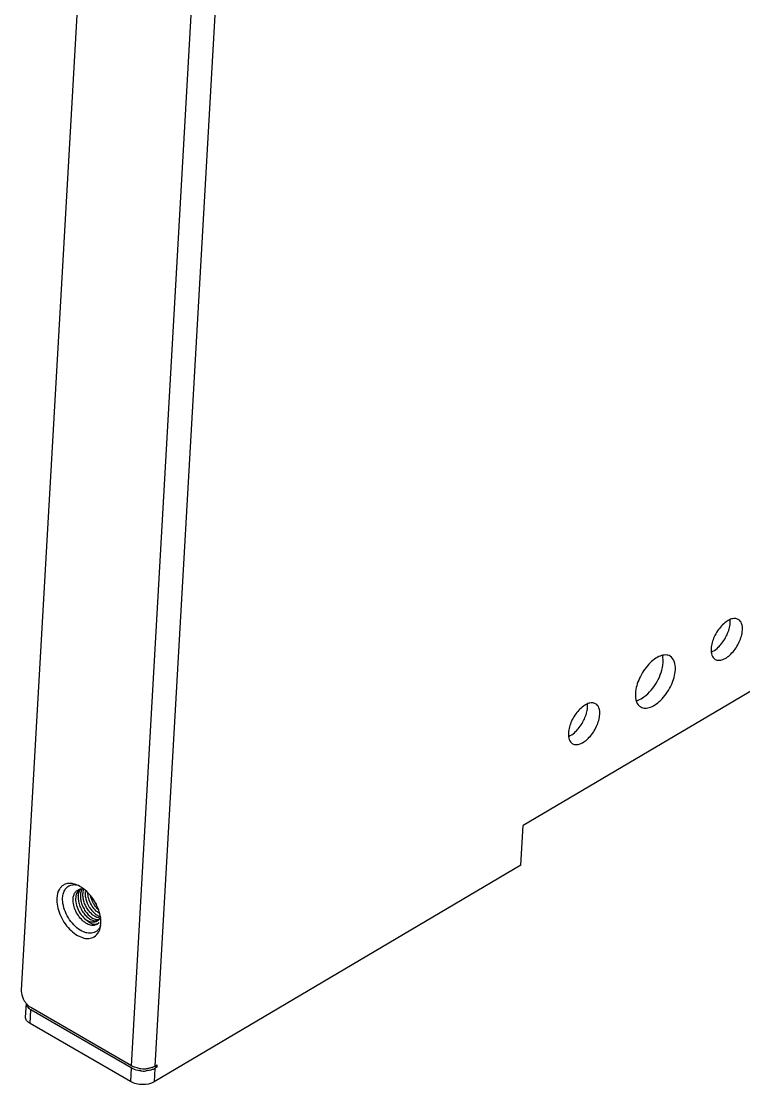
# Model space of a CAD drawing. Extents: x -425 to 6552, y -3049 to 3105.
# Drawn here: x 2125.63 to 2156.6, y -2194.9 to -2149.29 of the extents above; entities that cross this region are included whole.
import ezdxf

# ---------------------------------------------------------------- set-up
doc = ezdxf.new("R2010")
doc.units = 0
doc.layers.get('0').update_dxf_attribs({"linetype": 'CONTINUOUS'})
doc.layers.add('PANEL_LT-SPIDXF_CONTINUOUS', color=7, linetype='CONTINUOUS')
doc.layers.add('PEMNUT-6M3_DXF_CONTINUOUS_', color=7, linetype='CONTINUOUS')

msp = doc.modelspace()

# ---------------------------------------------------------------- linework, layer by layer
at = {"color": 4, "linetype": 'CONTINUOUS'}
msp.add_line((2128.165, -2186.505), (2128.166, -2186.505), dxfattribs=at)
msp.add_line((2128.165, -2186.505), (2128.166, -2186.505), dxfattribs=at)
for centre, radius, start, end in [((2128.232, -2186.877), 0.378, 95.7173, 99.992), ((2129.852, -2186.409), 1.261, 203.5371, 217.5349), ((2128.731, -2187.632), 0.298, 300.6334, 310.4252), ((2127.487, -2187.951), 1.559, 7.0032, 11.4324)]:
    msp.add_arc(centre, radius, start, end, dxfattribs=at)
for points, knots in [([(2127.406, -2186.878), (2127.41, -2186.81), (2127.43, -2186.682), (2127.484, -2186.564), (2127.519, -2186.514)], [0, 0, 0, 0, 0.528998, 1, 1, 1, 1]), ([(2127.519, -2186.514), (2127.525, -2186.505), (2127.55, -2186.472), (2127.579, -2186.441), (2127.603, -2186.421)], [0, 0, 0, 0, 0.255293, 1, 1, 1, 1]), ([(2127.635, -2186.396), (2127.661, -2186.379), (2127.716, -2186.349), (2127.841, -2186.313), (2127.942, -2186.315), (2128.008, -2186.327)], [0, 0, 0, 0, 0.238006, 0.480539, 1, 1, 1, 1]), ([(2127.858, -2186.885), (2127.864, -2186.837), (2127.885, -2186.745), (2127.95, -2186.626), (2128.046, -2186.541), (2128.125, -2186.512), (2128.165, -2186.505)], [0, 0, 0, 0, 0.279252, 0.530954, 0.76551, 1, 1, 1, 1]), ([(2128.153, -2186.507), (2128.127, -2186.524), (2128.078, -2186.566), (2128.022, -2186.648), (2127.983, -2186.746), (2127.97, -2186.818), (2127.966, -2186.856)], [0, 0, 0, 0, 0.228358, 0.46718, 0.723257, 1, 1, 1, 1]), ([(2128.076, -2186.791), (2128.081, -2186.735), (2128.105, -2186.631), (2128.16, -2186.538), (2128.194, -2186.501)], [0, 0, 0, 0, 0.528249, 1, 1, 1, 1]), ([(2128.247, -2186.499), (2128.236, -2186.515), (2128.196, -2186.589), (2128.176, -2186.672), (2128.17, -2186.735)], [0, 0, 0, 0, 0.234464, 1, 1, 1, 1]), ([(2128.194, -2186.501), (2128.204, -2186.5), (2128.244, -2186.497), (2128.284, -2186.501), (2128.315, -2186.506)], [0, 0, 0, 0, 0.241836, 1, 1, 1, 1]), ([(2128.279, -2186.67), (2128.281, -2186.656), (2128.288, -2186.601), (2128.303, -2186.547), (2128.318, -2186.509)], [0, 0, 0, 0, 0.261062, 1, 1, 1, 1]), ([(2129.015, -2187.642), (2128.994, -2187.537), (2128.867, -2187.121), (2128.606, -2186.744), (2128.353, -2186.536)], [0, 0, 0, 0, 0.246853, 1, 1, 1, 1]), ([(2128.987, -2188.172), (2128.966, -2188.208), (2128.917, -2188.274), (2128.819, -2188.35), (2128.704, -2188.396), (2128.576, -2188.41), (2128.44, -2188.393), (2128.244, -2188.328), (2128.001, -2188.172), (2127.749, -2187.905), (2127.55, -2187.58), (2127.426, -2187.232), (2127.4, -2186.991), (2127.406, -2186.878)], [0, 0, 0, 0, 0.048504, 0.09498, 0.141557, 0.190341, 0.242942, 0.300263, 0.429057, 0.573024, 0.723097, 0.868584, 1, 1, 1, 1]), ([(2128.964, -2187.948), (2128.946, -2187.97), (2128.905, -2188.009), (2128.829, -2188.049), (2128.743, -2188.068), (2128.65, -2188.066), (2128.551, -2188.042), (2128.412, -2187.981), (2128.242, -2187.854), (2128.069, -2187.648), (2127.935, -2187.403), (2127.857, -2187.144), (2127.848, -2186.967), (2127.858, -2186.885)], [0, 0, 0, 0, 0.045116, 0.089542, 0.13531, 0.184215, 0.237472, 0.295659, 0.426127, 0.571198, 0.721935, 0.867927, 1, 1, 1, 1]), ([(2127.966, -2186.856), (2127.956, -2186.948), (2127.973, -2187.145), (2128.074, -2187.425), (2128.236, -2187.673), (2128.38, -2187.805), (2128.457, -2187.854)], [0, 0, 0, 0, 0.23973, 0.502068, 0.763686, 1, 1, 1, 1]), ([(2128.076, -2186.791), (2128.069, -2186.856), (2128.073, -2186.996), (2128.124, -2187.203), (2128.213, -2187.405), (2128.334, -2187.585), (2128.477, -2187.732), (2128.609, -2187.82), (2128.715, -2187.861), (2128.789, -2187.876), (2128.859, -2187.876), (2128.904, -2187.866), (2128.924, -2187.859)], [0, 0, 0, 0, 0.128999, 0.269055, 0.414275, 0.557448, 0.691425, 0.8105, 0.863623, 0.912463, 0.957577, 1, 1, 1, 1]), ([(2128.17, -2186.735), (2128.163, -2186.797), (2128.166, -2186.929), (2128.211, -2187.125), (2128.291, -2187.318), (2128.401, -2187.494), (2128.533, -2187.642), (2128.676, -2187.751), (2128.822, -2187.815), (2128.921, -2187.823), (2128.965, -2187.816)], [0, 0, 0, 0, 0.126472, 0.263491, 0.40598, 0.547646, 0.682085, 0.803821, 0.909589, 1, 1, 1, 1]), ([(2129.005, -2187.754), (2128.96, -2187.751), (2128.864, -2187.725), (2128.728, -2187.647), (2128.598, -2187.531), (2128.48, -2187.384), (2128.383, -2187.215), (2128.313, -2187.033), (2128.275, -2186.85), (2128.273, -2186.728), (2128.279, -2186.67)], [0, 0, 0, 0, 0.095697, 0.206257, 0.330542, 0.464916, 0.604354, 0.743339, 0.876611, 1, 1, 1, 1]), ([(2128.374, -2186.614), (2128.368, -2186.668), (2128.369, -2186.78), (2128.411, -2187.009), (2128.508, -2187.231), (2128.647, -2187.424), (2128.764, -2187.544), (2128.889, -2187.634), (2128.978, -2187.673), (2129.022, -2187.685)], [0, 0, 0, 0, 0.120576, 0.250362, 0.522398, 0.656413, 0.782858, 0.898091, 1, 1, 1, 1]), ([(2128.995, -2187.561), (2128.924, -2187.519), (2128.787, -2187.404), (2128.627, -2187.183), (2128.515, -2186.926), (2128.482, -2186.742), (2128.479, -2186.653)], [0, 0, 0, 0, 0.230403, 0.487635, 0.751206, 1, 1, 1, 1]), ([(2128.947, -2187.398), (2128.904, -2187.359), (2128.825, -2187.271), (2128.692, -2187.073), (2128.624, -2186.901), (2128.597, -2186.783)], [0, 0, 0, 0, 0.240419, 0.493176, 1, 1, 1, 1]), ([(2128.883, -2187.888), (2128.854, -2187.905), (2128.79, -2187.929), (2128.682, -2187.934), (2128.568, -2187.909), (2128.494, -2187.875), (2128.457, -2187.854)], [0, 0, 0, 0, 0.220715, 0.455425, 0.713844, 1, 1, 1, 1]), ([(2128.457, -2187.854), (2128.5, -2187.895), (2128.569, -2187.947), (2128.668, -2187.993), (2128.737, -2188.012), (2128.803, -2188.017), (2128.864, -2188.008), (2128.919, -2187.985), (2128.95, -2187.961), (2128.964, -2187.948)], [0, 0, 0, 0, 0.312248, 0.449495, 0.574489, 0.688834, 0.795276, 0.897602, 1, 1, 1, 1]), ([(2129.026, -2187.706), (2129.015, -2187.736), (2128.988, -2187.792), (2128.947, -2187.839), (2128.924, -2187.859)], [0, 0, 0, 0, 0.517582, 1, 1, 1, 1]), ([(2129.043, -2187.993), (2129.044, -2187.974), (2129.047, -2187.897), (2129.042, -2187.82), (2129.035, -2187.761)], [0, 0, 0, 0, 0.241064, 1, 1, 1, 1])]:
    msp.add_open_spline(points, degree=3, knots=knots, dxfattribs=at)
at = {"layer": 'PANEL_LT-SPIDXF_CONTINUOUS', "color": 7, "linetype": 'CONTINUOUS'}
for p, q in [((2128.471, -2141.078), (2125.635, -2190.849)), ((2130.353, -2194.083), (2133.244, -2143.339)), ((2131.369, -2194.099), (2134.261, -2143.355)), ((2158.15, -2177.275), (2147.143, -2183.784)), ((2147.046, -2185.488), (2147.143, -2183.784)), ((2147.046, -2185.488), (2131.33, -2194.781)), ((2125.817, -2191.997), (2125.85, -2191.412)), ((2130.353, -2194.083), (2126.047, -2191.59)), ((2126.008, -2192.272), (2126.041, -2191.687)), ((2130.347, -2194.181), (2126.041, -2191.687)), ((2130.314, -2194.765), (2126.008, -2192.272)), ((2130.347, -2194.181), (2130.314, -2194.765)), ((2131.363, -2194.197), (2131.33, -2194.781)), ((2131.445, -2194.149), (2131.363, -2194.197)), ((2131.367, -2194.103), (2131.445, -2194.149)), ((2131.369, -2194.099), (2131.45, -2194.051)), ((2131.45, -2194.051), (2131.445, -2194.149))]:
    msp.add_line(p, q, dxfattribs=at)
for centre, radius, start, end in [((2154.472, -2175.056), 1.496, 313.813, 317.4959), ((2148.357, -2178.672), 1.496, 313.813, 317.4959), ((2127.692, -2186.76), 0.493, 111.6016, 120.5554), ((2126.581, -2190.805), 0.956, 210.84, 220.0554), ((2126.363, -2191.045), 0.631, 234.8316, 239.8603), ((2126.331, -2191.186), 0.58, 235.2047, 239.9725), ((2130.741, -2193.412), 0.776, 239.9503, 242.8827), ((2130.887, -2192.991), 1.223, 260.3319, 274.3739), ((2130.882, -2193.087), 1.225, 263.8279, 274.3637), ((2130.893, -2193.074), 1.14, 274.3988, 278.0757)]:
    msp.add_arc(centre, radius, start, end, dxfattribs=at)
for points, knots in [([(2156.366, -2174.943), (2156.321, -2174.917), (2156.204, -2174.89), (2156.017, -2174.934), (2155.824, -2175.047), (2155.636, -2175.219), (2155.466, -2175.437), (2155.289, -2175.756), (2155.208, -2176.023), (2155.198, -2176.198)], [0, 0, 0, 0, 0.082045, 0.178361, 0.294672, 0.429147, 0.575581, 0.725555, 1, 1, 1, 1]), ([(2155.575, -2176.067), (2155.701, -2175.929), (2155.899, -2175.623), (2156.006, -2175.27), (2156.016, -2175.097)], [0, 0, 0, 0, 0.518911, 1, 1, 1, 1]), ([(2156.543, -2175.402), (2156.548, -2175.306), (2156.539, -2175.131), (2156.431, -2174.98), (2156.366, -2174.943)], [0, 0, 0, 0, 0.562742, 1, 1, 1, 1]), ([(2155.374, -2176.657), (2155.419, -2176.683), (2155.536, -2176.71), (2155.723, -2176.665), (2155.916, -2176.552), (2156.105, -2176.381), (2156.274, -2176.162), (2156.452, -2175.844), (2156.533, -2175.577), (2156.543, -2175.402)], [0, 0, 0, 0, 0.082045, 0.178361, 0.294672, 0.429147, 0.575581, 0.725555, 1, 1, 1, 1]), ([(2153.444, -2176.517), (2153.386, -2176.484), (2153.238, -2176.449), (2153, -2176.506), (2152.754, -2176.65), (2152.514, -2176.869), (2152.298, -2177.146), (2152.073, -2177.552), (2151.969, -2177.891), (2151.957, -2178.114)], [0, 0, 0, 0, 0.082045, 0.178361, 0.294672, 0.429147, 0.575581, 0.725555, 1, 1, 1, 1]), ([(2153.142, -2176.796), (2153.143, -2176.768), (2153.146, -2176.663), (2153.133, -2176.557), (2153.112, -2176.484)], [0, 0, 0, 0, 0.269846, 1, 1, 1, 1]), ([(2153.669, -2177.102), (2153.676, -2176.98), (2153.663, -2176.757), (2153.526, -2176.565), (2153.444, -2176.517)], [0, 0, 0, 0, 0.562742, 1, 1, 1, 1]), ([(2155.198, -2176.198), (2155.192, -2176.293), (2155.202, -2176.468), (2155.31, -2176.619), (2155.374, -2176.657)], [0, 0, 0, 0, 0.562742, 1, 1, 1, 1]), ([(2155.202, -2176.346), (2155.228, -2176.335), (2155.339, -2176.28), (2155.438, -2176.202), (2155.507, -2176.136)], [0, 0, 0, 0, 0.227736, 1, 1, 1, 1]), ([(2152.317, -2178.267), (2152.552, -2178.099), (2152.923, -2177.638), (2153.125, -2177.081), (2153.142, -2176.796)], [0, 0, 0, 0, 0.5034, 1, 1, 1, 1]), ([(2152.181, -2178.698), (2152.239, -2178.732), (2152.388, -2178.766), (2152.626, -2178.709), (2152.871, -2178.566), (2153.111, -2178.347), (2153.327, -2178.069), (2153.553, -2177.664), (2153.656, -2177.324), (2153.669, -2177.102)], [0, 0, 0, 0, 0.082045, 0.178361, 0.294672, 0.429147, 0.575581, 0.725555, 1, 1, 1, 1]), ([(2151.957, -2178.114), (2151.95, -2178.236), (2151.962, -2178.458), (2152.099, -2178.651), (2152.181, -2178.698)], [0, 0, 0, 0, 0.562742, 1, 1, 1, 1]), ([(2151.987, -2178.427), (2152.014, -2178.42), (2152.131, -2178.384), (2152.24, -2178.322), (2152.317, -2178.267)], [0, 0, 0, 0, 0.227782, 1, 1, 1, 1]), ([(2150.251, -2178.559), (2150.206, -2178.533), (2150.089, -2178.505), (2149.902, -2178.55), (2149.709, -2178.663), (2149.521, -2178.835), (2149.351, -2179.053), (2149.174, -2179.372), (2149.093, -2179.639), (2149.083, -2179.813)], [0, 0, 0, 0, 0.082045, 0.178361, 0.294672, 0.429147, 0.575581, 0.725555, 1, 1, 1, 1]), ([(2149.46, -2179.683), (2149.586, -2179.545), (2149.784, -2179.239), (2149.891, -2178.886), (2149.901, -2178.713)], [0, 0, 0, 0, 0.518911, 1, 1, 1, 1]), ([(2150.428, -2179.018), (2150.433, -2178.922), (2150.424, -2178.747), (2150.316, -2178.596), (2150.251, -2178.559)], [0, 0, 0, 0, 0.562742, 1, 1, 1, 1]), ([(2149.259, -2180.272), (2149.304, -2180.299), (2149.421, -2180.326), (2149.608, -2180.281), (2149.801, -2180.168), (2149.99, -2179.996), (2150.159, -2179.778), (2150.337, -2179.46), (2150.418, -2179.193), (2150.428, -2179.018)], [0, 0, 0, 0, 0.082045, 0.178361, 0.294672, 0.429147, 0.575581, 0.725555, 1, 1, 1, 1]), ([(2149.083, -2179.813), (2149.077, -2179.909), (2149.087, -2180.084), (2149.195, -2180.235), (2149.259, -2180.272)], [0, 0, 0, 0, 0.562742, 1, 1, 1, 1]), ([(2149.087, -2179.962), (2149.113, -2179.951), (2149.224, -2179.896), (2149.323, -2179.818), (2149.392, -2179.752)], [0, 0, 0, 0, 0.227736, 1, 1, 1, 1]), ([(2127.337, -2186.419), (2127.309, -2186.447), (2127.203, -2186.586), (2127.161, -2186.765), (2127.154, -2186.899)], [0, 0, 0, 0, 0.227624, 1, 1, 1, 1]), ([(2128.353, -2186.536), (2128.224, -2186.429), (2127.962, -2186.264), (2127.635, -2186.252), (2127.511, -2186.301)], [0, 0, 0, 0, 0.556842, 1, 1, 1, 1]), ([(2127.154, -2186.899), (2127.141, -2187.131), (2127.254, -2187.624), (2127.589, -2188.142), (2127.954, -2188.455), (2128.236, -2188.6), (2128.514, -2188.646), (2128.686, -2188.597), (2128.755, -2188.556)], [0, 0, 0, 0, 0.264642, 0.552769, 0.686978, 0.806113, 0.908767, 1, 1, 1, 1]), ([(2128.755, -2188.556), (2128.841, -2188.505), (2128.992, -2188.33), (2129.036, -2188.11), (2129.043, -2187.993)], [0, 0, 0, 0, 0.459517, 1, 1, 1, 1]), ([(2125.635, -2190.849), (2125.633, -2190.884), (2125.64, -2191.041), (2125.698, -2191.192), (2125.76, -2191.295)], [0, 0, 0, 0, 0.228696, 1, 1, 1, 1]), ([(2125.85, -2191.412), (2125.847, -2191.458), (2125.879, -2191.56), (2125.955, -2191.63), (2126.001, -2191.662)], [0, 0, 0, 0, 0.452252, 1, 1, 1, 1]), ([(2125.849, -2191.42), (2125.861, -2191.434), (2125.906, -2191.485), (2125.958, -2191.531), (2126, -2191.56)], [0, 0, 0, 0, 0.259085, 1, 1, 1, 1]), ([(2126.008, -2192.272), (2125.952, -2192.24), (2125.857, -2192.167), (2125.814, -2192.048), (2125.817, -2191.997)], [0, 0, 0, 0, 0.555545, 1, 1, 1, 1]), ([(2130.75, -2194.305), (2130.713, -2194.301), (2130.574, -2194.28), (2130.437, -2194.233), (2130.347, -2194.181)], [0, 0, 0, 0, 0.264237, 1, 1, 1, 1]), ([(2130.682, -2194.197), (2130.655, -2194.193), (2130.554, -2194.172), (2130.455, -2194.137), (2130.387, -2194.102)], [0, 0, 0, 0, 0.261163, 1, 1, 1, 1]), ([(2131.249, -2194.251), (2131.228, -2194.258), (2131.139, -2194.288), (2131.046, -2194.303), (2130.975, -2194.309)], [0, 0, 0, 0, 0.238543, 1, 1, 1, 1]), ([(2131.33, -2194.781), (2131.183, -2194.868), (2130.821, -2194.931), (2130.467, -2194.854), (2130.314, -2194.765)], [0, 0, 0, 0, 0.490876, 1, 1, 1, 1])]:
    msp.add_open_spline(points, degree=3, knots=knots, dxfattribs=at)
for points in [[(2156.016, -2175.097), (2156.018, -2175.047), (2156.018, -2174.998), (2156.012, -2174.949)], [(2149.901, -2178.713), (2149.903, -2178.663), (2149.903, -2178.614), (2149.897, -2178.565)], [(2127.442, -2186.335), (2127.403, -2186.358), (2127.368, -2186.386), (2127.337, -2186.419)], [(2131.192, -2194.174), (2131.147, -2194.187), (2131.1, -2194.197), (2131.053, -2194.203)], [(2131.314, -2194.129), (2131.275, -2194.147), (2131.234, -2194.162), (2131.192, -2194.174)], [(2131.363, -2194.197), (2131.327, -2194.218), (2131.289, -2194.236), (2131.249, -2194.251)], [(2131.369, -2194.099), (2131.351, -2194.11), (2131.333, -2194.12), (2131.314, -2194.129)]]:
    msp.add_open_spline(points, degree=3, dxfattribs=at)
at = {"layer": 'PEMNUT-6M3_DXF_CONTINUOUS_', "color": 7, "linetype": 'CONTINUOUS'}
msp.add_arc((2127.883, -2186.755), 0.436, 124.6152, 129.9902, dxfattribs=at)
msp.add_open_spline([(2129.036, -2188.062), (2129.032, -2188.072), (2129.019, -2188.11), (2129.002, -2188.146), (2128.987, -2188.172)], degree=3, knots=[0, 0, 0, 0, 0.257104, 1, 1, 1, 1], dxfattribs=at)

doc.saveas('drawing.dxf')
